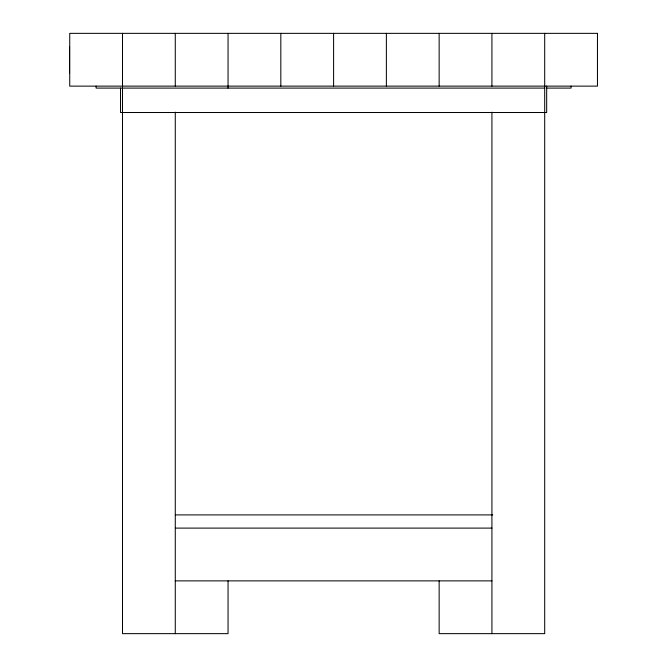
<?xml version="1.0" encoding="UTF-8"?>
<svg xmlns="http://www.w3.org/2000/svg" width="667" height="667" viewBox="0 0 667 667"><rect width="100%" height="100%" fill="white"/><g stroke="black" fill="none" stroke-linecap="round" stroke-linejoin="round"><path stroke-width="1" d="M544.697 88.102L96.115 88.102L96.115 86.126M546.673 88.102L571.077 88.102L571.077 86.126M175.538 514.907L492.696 514.907M175.579 528.106L491.921 528.106M175.279 580.874L491.921 580.874M546.673 86.126L546.673 112.515L120.527 112.515L120.527 88.102M544.697 33.35L544.697 633.65L439.144 633.65L439.144 580.874M491.921 33.35L491.921 86.126M491.921 112.148L491.921 633.65M439.144 33.35L439.144 86.126M386.376 33.35L386.376 86.126M333.6 33.35L333.6 86.126M280.824 33.35L280.824 86.126M228.056 33.35L228.056 88.102M228.056 580.874L228.056 633.65L122.503 633.65L122.503 33.35M175.279 33.35L175.279 86.126M175.279 112.148L175.279 633.65M69.535 46.54L69.535 72.928M597.465 33.35L69.735 33.35L69.735 86.126L597.465 86.126L597.465 33.35"/></g></svg>
